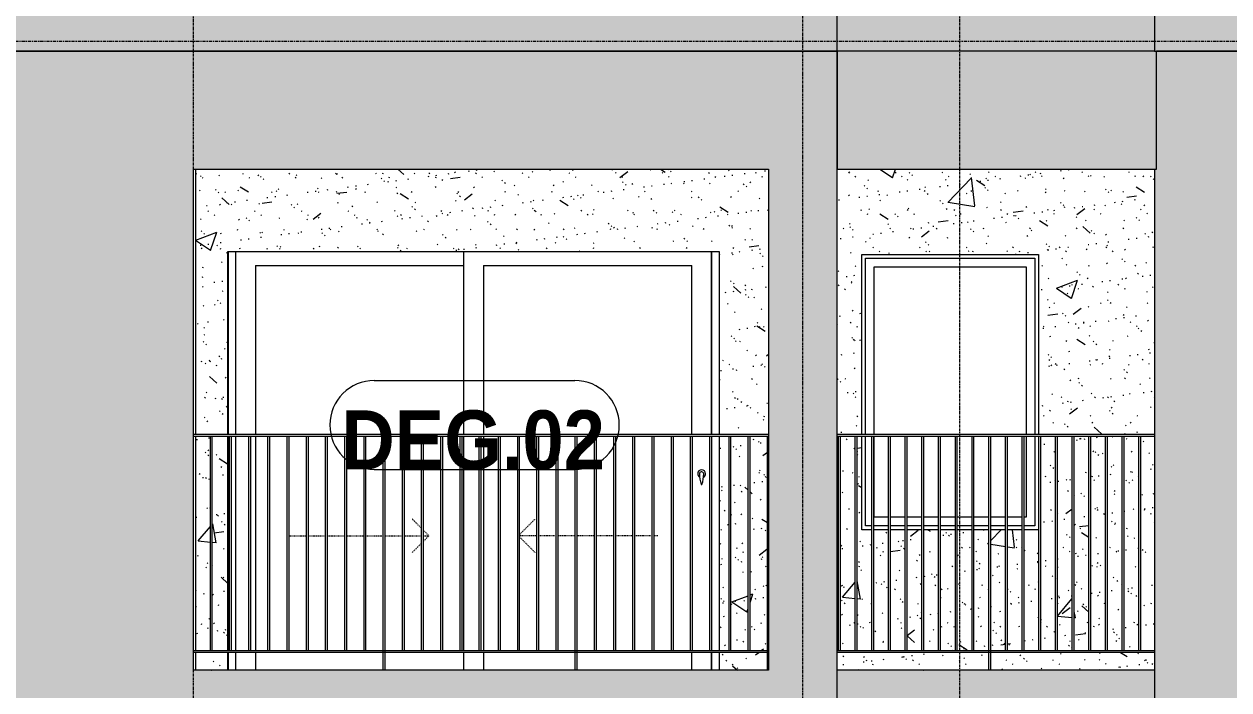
# Model space of a CAD drawing. Header units: millimetres. Extents: x 9199 to 175431, y -4466 to 35300.
# Drawn here: x 131839 to 137970, y 15900 to 19288 of the extents above; entities that cross this region are included whole.
import ezdxf

# ---------------------------------------------------------------- set-up
doc = ezdxf.new("R2010")
doc.units = ezdxf.units.MM
for name, pattern in [('Centre', [31.75, 6.35, -4.7625, 15.875, -4.7625]), ('Dash', [6, 3, -3]), ('Grid Line', [22.225, 12.7, -3.175, 3.175, -3.175])]:
    doc.linetypes.add(name, pattern=pattern)
for name, color, linetype, lineweight in [('0-2', 250, 'Continuous', 5), ('A-DOOR', 31, 'Continuous', 9), ('A-DOOR-FRAM', 31, 'Continuous', 9), ('A-DOOR-HDLN', 31, 'Dash', 18), ('A-DOOR-IDEN', 31, 'Continuous', 9), ('A-FLOR-HRAL', 11, 'Continuous', 9), ('A-FLOR-HRAL-1', 253, 'Continuous', 9), ('A-FLOR-LEVL-2', 51, 'Centre', 9), ('A-GLAZ-1', 253, 'Continuous', 9), ('A-GLAZ-2', 7, 'Continuous', 9), ('A-WALL', 113, 'Continuous', 9), ('A-WALL-PATT-1', 9, 'Continuous', 9), ('A-WALL-PATT-2', 111, 'Continuous', 5), ('I-WALL', 2, 'Continuous', 9), ('I-WALL-1', 7, 'Continuous', 9), ('S-GRID-1', 1, 'Grid Line', 9)]:
    doc.layers.add(name, color=color, linetype=linetype, lineweight=lineweight)
doc.styles.add('Arial_B_2', font='arialbd.ttf', dxfattribs={"width": 0.9, "height": 300})
pattern_1 = [(50, (-51555.6, 1200), (1093.104, -95.634), [114.3, -1257.3]), (355, (-51555.6, 1200), (-211.46, 1146.34), [91.44, -1005.84]), (100.451, (-51464.5, 1192), (881.656, 1050.7), [97.14, -1068.54]), (46.184, (-51555.6, 1504.8), (1626.47, -252.26), [171.45, -1885.95]), (96.636, (-51420, 1483.8), (1424.42, 1484.57), [145.71, -1602.81]), (351.184, (-51555.6, 1504.8), (1424.43, 1484.55), [137.16, -1508.76]), (21, (-51403.2, 1428.6), (909.686, -613.59), [114.3, -1257.3]), (326, (-51403.2, 1428.6), (370.81, 1105.13), [91.44, -1005.84]), (71.451, (-51327.4, 1377.5), (1280.503, 491.53), [97.14, -1068.54]), (37.5, (-51555.58, 1200), (18.531, 507.33), [50.292, -943.356, 50.292, -970.788, -1009.65]), (37.5, (-51555.58, 1200), (18.531, 507.33), [-2014.728, 50.292, -959.358]), (7.5, (-51555.6, 1200), (400.918, 601.084), [50.292, -531.876, 50.292, -920.496, -384.81]), (7.5, (-51555.6, 1200), (400.918, 601.084), [-1552.956, 50.292, -334.518]), (327.5, (-51895.43, 1200), (813.545, -34.374), [50.292, -330.708, 50.292, -1138.428, -1577.34]), (327.5, (-51895.43, 1200), (813.545, -34.374), [-1569.72, 50.292, -1527.048]), (317.5, (-52047.8, 1200), (888.775, 152.56), [50.292, -445.008, 50.292, -739.14, -1120.14]), (317.5, (-52047.8, 1200), (888.775, 152.56), [-1284.73, 50.29, -1069.85])]
pattern_2 = [(37.5, (-51555.58, 1200), (-4.7995, 146.8239), [5.029, -110.795, 5.029, -124.511, -123.825]), (37.5, (-51555.58, 1200), (-4.7995, 146.8239), [-245.364, 5.029, -118.796]), (7.5, (-51555.58, 1200), (134.8574, 215.0472), [5.029, -57.455, 5.029, -99.365, -40.005]), (7.5, (-51555.58, 1200), (134.8574, 215.0472), [-166.878, 5.029, -34.976]), (327.5, (-51649.3, 1200), (237.2978, 0.4316), [5.029, -33.071, 5.029, -132.131, -179.07]), (327.5, (-51649.3, 1200), (237.2978, 0.4316), [-175.26, 5.029, -174.041]), (317.5, (-51649.3, 1200), (229.067, 66.8792), [5.029, -14.021, 5.029, -84.887, -102.87]), (317.5, (-51649.3, 1200), (229.067, 66.8792), [-108.966, 5.029, -97.841])]

# ---------------------------------------------------------------- blocks, each defined once
blk = doc.blocks.new('M_Fixed - 900 x 1400-901190-TKCS_MẶT ĐỨNG HƯỚNG TÂY')
at = {"layer": 'A-GLAZ-2'}
for p, q in [((-69617.9, 7000), (-69617.9, 7896)), ((-69617.9, 7896), (-68755.9, 7896)), ((-69573.9, 7000), (-69573.9, 7852)), ((-69573.9, 7852), (-68799.9, 7852)), ((-68799.9, 7852), (-68799.9, 7000)), ((-68755.9, 7896), (-68755.9, 7000)), ((-69617.9, 6534), (-69617.9, 6990)), ((-69573.9, 6578), (-69573.9, 6990)), ((-68799.9, 6990), (-68799.9, 6578)), ((-68755.9, 6990), (-68755.9, 6534)), ((-69500.5, 6578), (-69573.9, 6578)), ((-69415.6, 6578), (-69490.5, 6578)), ((-69330.7, 6578), (-69405.6, 6578)), ((-69245.7, 6578), (-69320.7, 6578)), ((-69160.8, 6578), (-69235.7, 6578)), ((-69075.8, 6578), (-69150.8, 6578)), ((-68990.9, 6578), (-69065.8, 6578)), ((-68906, 6578), (-68980.9, 6578)), ((-68821, 6578), (-68896, 6578)), ((-68799.9, 6578), (-68811, 6578)), ((-69585.5, 6534), (-69617.9, 6534)), ((-69500.5, 6534), (-69575.5, 6534)), ((-69415.6, 6534), (-69490.5, 6534)), ((-69330.7, 6534), (-69405.6, 6534)), ((-69245.7, 6534), (-69320.7, 6534)), ((-69160.8, 6534), (-69235.7, 6534)), ((-69075.8, 6534), (-69150.8, 6534)), ((-68990.9, 6534), (-69065.8, 6534)), ((-68906, 6534), (-68980.9, 6534)), ((-68821, 6534), (-68896, 6534)), ((-68755.9, 6534), (-68811, 6534))]:
    blk.add_line(p, q, dxfattribs=at)
blk = doc.blocks.new('Railing - 10mm-901206-TKCS_MẶT ĐỨNG HƯỚNG TÂY')
at = {"layer": 'A-FLOR-HRAL-1'}
for p, q in [((-68226.4, 5900), (-68226.4, 6990)), ((-68216.4, 5900), (-68216.4, 6990))]:
    blk.add_line(p, q, dxfattribs=at)
blk = doc.blocks.new('Railing - 50 x 10mm-901224-TKCS_MẶT ĐỨNG HƯỚNG TÂY')
at = {"layer": 'A-FLOR-HRAL-1'}
for p, q in [((-68990.9, 5800), (-68990.9, 6990)), ((-68980.9, 6990), (-68990.9, 6990)), ((-68980.9, 5800), (-68980.9, 6990))]:
    blk.add_line(p, q, dxfattribs=at)
blk = doc.blocks.new('Railing - Railing-V192-TKCS_MẶT ĐỨNG HƯỚNG TÂY')
at = {"layer": 'A-FLOR-HRAL-1'}
for p, q in [((-45161.9, 22900), (-43546.9, 22900)), ((-43546.9, 22890), (-45161.9, 22890))]:
    blk.add_line(p, q, dxfattribs=at)
for name, p in [('Railing - 10mm-901206-TKCS_MẶT ĐỨNG HƯỚNG TÂY', (23071.1, 17000)), ('Railing - 10mm-901206-TKCS_MẶT ĐỨNG HƯỚNG TÂY', (23156, 17000)), ('Railing - 10mm-901206-TKCS_MẶT ĐỨNG HƯỚNG TÂY', (23241, 17000)), ('Railing - 10mm-901206-TKCS_MẶT ĐỨNG HƯỚNG TÂY', (23325.9, 17000)), ('Railing - 10mm-901206-TKCS_MẶT ĐỨNG HƯỚNG TÂY', (23410.8, 17000)), ('Railing - 10mm-901206-TKCS_MẶT ĐỨNG HƯỚNG TÂY', (23495.8, 17000)), ('Railing - 10mm-901206-TKCS_MẶT ĐỨNG HƯỚNG TÂY', (23580.7, 17000)), ('Railing - 10mm-901206-TKCS_MẶT ĐỨNG HƯỚNG TÂY', (23665.7, 17000)), ('Railing - 10mm-901206-TKCS_MẶT ĐỨNG HƯỚNG TÂY', (23750.6, 17000)), ('Railing - 50 x 10mm-901224-TKCS_MẶT ĐỨNG HƯỚNG TÂY', (24600, 17000)), ('Railing - 10mm-901206-TKCS_MẶT ĐỨNG HƯỚNG TÂY', (23920.5, 17000)), ('Railing - 10mm-901206-TKCS_MẶT ĐỨNG HƯỚNG TÂY', (24005.4, 17000)), ('Railing - 10mm-901206-TKCS_MẶT ĐỨNG HƯỚNG TÂY', (24090.4, 17000)), ('Railing - 10mm-901206-TKCS_MẶT ĐỨNG HƯỚNG TÂY', (24175.3, 17000)), ('Railing - 10mm-901206-TKCS_MẶT ĐỨNG HƯỚNG TÂY', (24260.2, 17000)), ('Railing - 10mm-901206-TKCS_MẶT ĐỨNG HƯỚNG TÂY', (24345.2, 17000)), ('Railing - 10mm-901206-TKCS_MẶT ĐỨNG HƯỚNG TÂY', (24430.1, 17000)), ('Railing - 10mm-901206-TKCS_MẶT ĐỨNG HƯỚNG TÂY', (24515.1, 17000)), ('Railing - 10mm-901206-TKCS_MẶT ĐỨNG HƯỚNG TÂY', (24600, 17000))]:
    blk.add_blockref(name, p)
blk = doc.blocks.new('Top Rail Type - Top Rail_Internal_-V193-TKCS_MẶT ĐỨNG HƯỚNG TÂY')
at = {"layer": 'A-FLOR-HRAL-1'}
for p, q in [((-43546.9, 24000), (-45161.9, 24000)), ((-43546.9, 23990), (-45161.9, 23990))]:
    blk.add_line(p, q, dxfattribs=at)
blk = doc.blocks.new('NCV_TKTC_TANG 5_rvt-2-TKCS_MẶT ĐỨNG HƯỚNG TÂY')
at = {"layer": 'A-WALL-PATT-1'}
h = blk.add_hatch(dxfattribs=at)
h.set_pattern_fill('FP_19', color=256, style=0, pattern_type=2)
h.set_pattern_definition(pattern_1)
h.paths.add_polyline_path([(-48416.1, 16000), (-48262.4, 16000), (-48262.4, 16090), (-48426.9, 16090), (-48426.9, 16000)])
h.paths.add_polyline_path([(-45762.4, 16000), (-45516.9, 16000), (-45516.9, 16090), (-45762.4, 16090)])
h.paths.add_polyline_path([(-48262.4, 16100), (-48262.4, 17190), (-48341.8, 17190), (-48341.8, 16100)])
h.paths.add_polyline_path([(-48408.9, 16100), (-48351.8, 16100), (-48351.8, 17190), (-48426.9, 17190), (-48426.9, 16100)])
h.paths.add_polyline_path([(-45762.4, 16100), (-45712.4, 16100), (-45712.4, 17190), (-45762.4, 17190), (-45762.4, 16179.4)])
h.paths.add_polyline_path([(-45702.4, 16100), (-45614.7, 16100), (-45614.7, 17190), (-45702.4, 17190), (-45702.4, 16136.5)])
h.paths.add_polyline_path([(-45604.7, 16100), (-45516.9, 16100), (-45516.9, 17190), (-45604.7, 17190), (-45604.7, 16580.3)])
h.paths.add_polyline_path([(-45511.9, 17190), (-45511.5, 17190), (-45511.5, 18550), (-48426.9, 18550), (-48426.9, 17200), (-48262.4, 17200), (-48262.4, 18130), (-45762.4, 18130), (-45762.4, 17200), (-45511.9, 17200)])
h = blk.add_hatch(dxfattribs=at)
h.set_pattern_fill('FP_20', color=256, style=0, pattern_type=2)
h.set_pattern_definition(pattern_2)
h.paths.add_polyline_path([(-48416.1, 16000), (-48262.4, 16000), (-48262.4, 16090), (-48426.9, 16090), (-48426.9, 16000)])
h.paths.add_polyline_path([(-45762.4, 16000), (-45516.9, 16000), (-45516.9, 16090), (-45762.4, 16090)])
h.paths.add_polyline_path([(-48262.4, 16100), (-48262.4, 17190), (-48341.8, 17190), (-48341.8, 16100)])
h.paths.add_polyline_path([(-48408.9, 16100), (-48351.8, 16100), (-48351.8, 17190), (-48426.9, 17190), (-48426.9, 16100)])
h.paths.add_polyline_path([(-45762.4, 16100), (-45712.4, 16100), (-45712.4, 17190), (-45762.4, 17190), (-45762.4, 16179.4)])
h.paths.add_polyline_path([(-45702.4, 16100), (-45614.7, 16100), (-45614.7, 17190), (-45702.4, 17190), (-45702.4, 16136.5)])
h.paths.add_polyline_path([(-45604.7, 16100), (-45516.9, 16100), (-45516.9, 17190), (-45604.7, 17190), (-45604.7, 16580.3)])
h.paths.add_polyline_path([(-45511.9, 17190), (-45511.5, 17190), (-45511.5, 18550), (-48426.9, 18550), (-48426.9, 17200), (-48262.4, 17200), (-48262.4, 18130), (-45762.4, 18130), (-45762.4, 17200), (-45511.9, 17200)])
h = blk.add_hatch(dxfattribs=at)
h.set_pattern_fill('FP_19', color=256, style=0, pattern_type=2)
h.set_pattern_definition(pattern_1)
h.paths.add_polyline_path([(-43649.2, 16000), (-43546.9, 16000), (-43546.9, 16090), (-44380.9, 16090), (-44380.9, 16000)])
h.paths.add_polyline_path([(-44975.9, 16000), (-44390.9, 16000), (-44390.9, 16090), (-45161.9, 16090), (-45161.9, 16000), (-45132, 16000)])
h.paths.add_polyline_path([(-45155.4, 16100), (-45155.4, 17190), (-45161.9, 17190), (-45161.9, 16100)])
h.paths.add_polyline_path([(-43717.5, 16100), (-43711.4, 16100), (-43711.4, 17190), (-43786.3, 17190), (-43786.3, 16100)])
h.paths.add_polyline_path([(-45145.4, 16100), (-45070.4, 16100), (-45070.4, 17190), (-45145.4, 17190), (-45145.4, 16150.5)])
h.paths.add_polyline_path([(-43701.4, 16100), (-43626.4, 16100), (-43626.4, 17190), (-43701.4, 17190), (-43701.4, 16442.9)])
h.paths.add_polyline_path([(-43616.4, 16100), (-43546.9, 16100), (-43546.9, 17190), (-43616.4, 17190), (-43616.4, 16116.8)])
h.paths.add_polyline_path([(-44858.6, 16100), (-44815.6, 16100), (-44815.6, 16715), (-44890.5, 16715), (-44890.5, 16100)])
h.paths.add_polyline_path([(-43796.3, 16100), (-43796.3, 17190), (-43871.3, 17190), (-43871.3, 16100)])
h.paths.add_polyline_path([(-43881.3, 16100), (-43881.3, 17190), (-43956.2, 17190), (-43956.2, 16100)])
h.paths.add_polyline_path([(-44041.1, 16100), (-43966.2, 16100), (-43966.2, 17190), (-44041.1, 17190), (-44041.1, 16574.5)])
h.paths.add_polyline_path([(-44051.1, 16100), (-44051.1, 17190), (-44126.1, 17190), (-44126.1, 16100)])
h.paths.add_polyline_path([(-44975.5, 16100), (-44900.5, 16100), (-44900.5, 16715), (-44975.5, 16715), (-44975.5, 16580.3)])
h.paths.add_polyline_path([(-44985.5, 16100), (-44985.5, 16715), (-45036.9, 16715), (-45036.9, 17190), (-45060.4, 17190), (-45060.4, 16100)])
h.paths.add_polyline_path([(-44136.1, 16100), (-44136.9, 16715), (-44211, 16715), (-44211, 16100)])
h.paths.add_polyline_path([(-44221, 16100), (-44221, 16715), (-44296, 16715), (-44296, 16100)])
h.paths.add_polyline_path([(-44306, 16100), (-44306, 16715), (-44380.9, 16715), (-44380.9, 16100)])
h.paths.add_polyline_path([(-44805.6, 16100), (-44730.7, 16100), (-44730.7, 16715), (-44805.6, 16715), (-44805.6, 16145.2)])
h.paths.add_polyline_path([(-44720.7, 16100), (-44645.7, 16100), (-44645.7, 16715), (-44720.7, 16715), (-44720.7, 16217.5)])
h.paths.add_polyline_path([(-44635.7, 16100), (-44560.8, 16100), (-44560.8, 16715), (-44635.7, 16715), (-44635.7, 16289.9)])
h.paths.add_polyline_path([(-44390.9, 16100), (-44390.9, 16715), (-44465.8, 16715), (-44465.8, 16100)])
h.paths.add_polyline_path([(-44550.8, 16100), (-44475.8, 16100), (-44475.8, 16715), (-44550.8, 16715), (-44550.8, 16362.3)])
h.paths.add_polyline_path([(-45161.9, 17200), (-45036.9, 17200), (-45036.9, 18115), (-44136.9, 18115), (-44136.9, 17200), (-43546.9, 17200), (-43546.9, 18550), (-45161.9, 18550), (-45161.9, 17676.3)])
h = blk.add_hatch(dxfattribs=at)
h.set_pattern_fill('FP_20', color=256, style=0, pattern_type=2)
h.set_pattern_definition(pattern_2)
h.paths.add_polyline_path([(-43649.2, 16000), (-43546.9, 16000), (-43546.9, 16090), (-44380.9, 16090), (-44380.9, 16000)])
h.paths.add_polyline_path([(-44975.9, 16000), (-44390.9, 16000), (-44390.9, 16090), (-45161.9, 16090), (-45161.9, 16000), (-45132, 16000)])
h.paths.add_polyline_path([(-45155.4, 16100), (-45155.4, 17190), (-45161.9, 17190), (-45161.9, 16100)])
h.paths.add_polyline_path([(-43717.5, 16100), (-43711.4, 16100), (-43711.4, 17190), (-43786.3, 17190), (-43786.3, 16100)])
h.paths.add_polyline_path([(-45145.4, 16100), (-45070.4, 16100), (-45070.4, 17190), (-45145.4, 17190), (-45145.4, 16150.5)])
h.paths.add_polyline_path([(-43701.4, 16100), (-43626.4, 16100), (-43626.4, 17190), (-43701.4, 17190), (-43701.4, 16442.9)])
h.paths.add_polyline_path([(-43616.4, 16100), (-43546.9, 16100), (-43546.9, 17190), (-43616.4, 17190), (-43616.4, 16116.8)])
h.paths.add_polyline_path([(-44858.6, 16100), (-44815.6, 16100), (-44815.6, 16715), (-44890.5, 16715), (-44890.5, 16100)])
h.paths.add_polyline_path([(-43796.3, 16100), (-43796.3, 17190), (-43871.3, 17190), (-43871.3, 16100)])
h.paths.add_polyline_path([(-43881.3, 16100), (-43881.3, 17190), (-43956.2, 17190), (-43956.2, 16100)])
h.paths.add_polyline_path([(-44041.1, 16100), (-43966.2, 16100), (-43966.2, 17190), (-44041.1, 17190), (-44041.1, 16574.5)])
h.paths.add_polyline_path([(-44051.1, 16100), (-44051.1, 17190), (-44126.1, 17190), (-44126.1, 16100)])
h.paths.add_polyline_path([(-44975.5, 16100), (-44900.5, 16100), (-44900.5, 16715), (-44975.5, 16715), (-44975.5, 16580.3)])
h.paths.add_polyline_path([(-44985.5, 16100), (-44985.5, 16715), (-45036.9, 16715), (-45036.9, 17190), (-45060.4, 17190), (-45060.4, 16100)])
h.paths.add_polyline_path([(-44136.1, 16100), (-44136.9, 16715), (-44211, 16715), (-44211, 16100)])
h.paths.add_polyline_path([(-44221, 16100), (-44221, 16715), (-44296, 16715), (-44296, 16100)])
h.paths.add_polyline_path([(-44306, 16100), (-44306, 16715), (-44380.9, 16715), (-44380.9, 16100)])
h.paths.add_polyline_path([(-44805.6, 16100), (-44730.7, 16100), (-44730.7, 16715), (-44805.6, 16715), (-44805.6, 16145.2)])
h.paths.add_polyline_path([(-44720.7, 16100), (-44645.7, 16100), (-44645.7, 16715), (-44720.7, 16715), (-44720.7, 16217.5)])
h.paths.add_polyline_path([(-44635.7, 16100), (-44560.8, 16100), (-44560.8, 16715), (-44635.7, 16715), (-44635.7, 16289.9)])
h.paths.add_polyline_path([(-44390.9, 16100), (-44390.9, 16715), (-44465.8, 16715), (-44465.8, 16100)])
h.paths.add_polyline_path([(-44550.8, 16100), (-44475.8, 16100), (-44475.8, 16715), (-44550.8, 16715), (-44550.8, 16362.3)])
h.paths.add_polyline_path([(-45161.9, 17200), (-45036.9, 17200), (-45036.9, 18115), (-44136.9, 18115), (-44136.9, 17200), (-43546.9, 17200), (-43546.9, 18550), (-45161.9, 18550), (-45161.9, 17676.3)])
at = {"layer": 'I-WALL-1'}
for p, q in [((-48426.9, 18550), (-48426.9, 17200)), ((-48262.4, 17200), (-48262.4, 18130)), ((-48262.4, 18130), (-45762.4, 18130)), ((-45762.4, 18130), (-45762.4, 17200)), ((-45036.9, 17200), (-45036.9, 18115)), ((-45036.9, 18115), (-44136.9, 18115)), ((-44136.9, 18115), (-44136.9, 17200)), ((-48426.9, 17190), (-48426.9, 16100)), ((-48262.4, 16100), (-48262.4, 17190)), ((-45762.4, 17190), (-45762.4, 16100)), ((-45036.9, 16715), (-45036.9, 17190)), ((-44136.9, 17190), (-44136.9, 16715)), ((-44985.5, 16715), (-45036.9, 16715)), ((-44900.5, 16715), (-44975.5, 16715)), ((-44815.6, 16715), (-44890.5, 16715)), ((-44730.7, 16715), (-44805.6, 16715)), ((-44645.7, 16715), (-44720.7, 16715)), ((-44560.8, 16715), (-44635.7, 16715)), ((-44475.8, 16715), (-44550.8, 16715)), ((-44390.9, 16715), (-44465.8, 16715)), ((-44306, 16715), (-44380.9, 16715)), ((-44221, 16715), (-44296, 16715)), ((-44136.9, 16715), (-44211, 16715)), ((-48426.9, 16090), (-48426.9, 16000)), ((-48262.4, 16000), (-48262.4, 16090)), ((-45762.4, 16090), (-45762.4, 16000))]:
    blk.add_line(p, q, dxfattribs=at)
at = {"layer": 'A-FLOR-HRAL-1'}
for name in ['Top Rail Type - Top Rail_Internal_-V193-TKCS_MẶT ĐỨNG HƯỚNG TÂY', 'Railing - Railing-V192-TKCS_MẶT ĐỨNG HƯỚNG TÂY']:
    blk.add_blockref(name, (0, -6800), dxfattribs=at)
at = {"layer": 'A-GLAZ-1'}
blk.add_blockref('M_Fixed - 900 x 1400-901190-TKCS_MẶT ĐỨNG HƯỚNG TÂY', (24600, 10200), dxfattribs=at)
blk = doc.blocks.new('Railing - 10mm-1251313-TKCS_MẶT ĐỨNG HƯỚNG TÂY')
at = {"layer": 'A-FLOR-HRAL'}
for p, q in [((-70214.4, 2500), (-70214.4, 3590)), ((-70204.4, 2500), (-70204.4, 3590))]:
    blk.add_line(p, q, dxfattribs=at)
blk = doc.blocks.new('Railing - 50 x 10mm-V205-TKCS_MẶT ĐỨNG HƯỚNG TÂY')
at = {"layer": 'A-FLOR-HRAL'}
for p, q in [((-71091.4, 5800), (-71091.4, 6990)), ((-71081.4, 6990), (-71091.4, 6990)), ((-71081.4, 5800), (-71081.4, 6990))]:
    blk.add_line(p, q, dxfattribs=at)
blk = doc.blocks.new('Railing - 50 x 10mm-V231-TKCS_MẶT ĐỨNG HƯỚNG TÂY')
at = {"layer": 'A-FLOR-HRAL'}
for p in [(-61916.9, 16000), (-61911.5, 17190)]:
    blk.add_line(p, (-61916.9, 17190), dxfattribs=at)
blk = doc.blocks.new('Railing - Railing-3262629-TKCS_MẶT ĐỨNG HƯỚNG TÂY')
at = {"layer": 'A-FLOR-HRAL'}
for p, q in [((-48436.9, 16100), (-45511.9, 16100)), ((-45511.9, 16090), (-48436.9, 16090)), ((-45511.9, 16100), (-45511.9, 16090))]:
    blk.add_line(p, q, dxfattribs=at)
for name, p in [('Railing - 10mm-1251313-TKCS_MẶT ĐỨNG HƯỚNG TÂY', (21862.6, 13600)), ('Railing - 10mm-1251313-TKCS_MẶT ĐỨNG HƯỚNG TÂY', (21960.3, 13600)), ('Railing - 10mm-1251313-TKCS_MẶT ĐỨNG HƯỚNG TÂY', (22058.1, 13600)), ('Railing - 10mm-1251313-TKCS_MẶT ĐỨNG HƯỚNG TÂY', (22155.9, 13600)), ('Railing - 10mm-1251313-TKCS_MẶT ĐỨNG HƯỚNG TÂY', (22253.6, 13600)), ('Railing - 10mm-1251313-TKCS_MẶT ĐỨNG HƯỚNG TÂY', (22351.4, 13600)), ('Railing - 10mm-1251313-TKCS_MẶT ĐỨNG HƯỚNG TÂY', (22449.1, 13600)), ('Railing - 10mm-1251313-TKCS_MẶT ĐỨNG HƯỚNG TÂY', (22546.9, 13600)), ('Railing - 10mm-1251313-TKCS_MẶT ĐỨNG HƯỚNG TÂY', (22644.6, 13600)), ('Railing - 50 x 10mm-V205-TKCS_MẶT ĐỨNG HƯỚNG TÂY', (23619.4, 10200)), ('Railing - 10mm-1251313-TKCS_MẶT ĐỨNG HƯỚNG TÂY', (22840.1, 13600)), ('Railing - 10mm-1251313-TKCS_MẶT ĐỨNG HƯỚNG TÂY', (22937.9, 13600)), ('Railing - 10mm-1251313-TKCS_MẶT ĐỨNG HƯỚNG TÂY', (23035.6, 13600)), ('Railing - 10mm-1251313-TKCS_MẶT ĐỨNG HƯỚNG TÂY', (23133.4, 13600)), ('Railing - 10mm-1251313-TKCS_MẶT ĐỨNG HƯỚNG TÂY', (23231.1, 13600)), ('Railing - 10mm-1251313-TKCS_MẶT ĐỨNG HƯỚNG TÂY', (23328.9, 13600)), ('Railing - 10mm-1251313-TKCS_MẶT ĐỨNG HƯỚNG TÂY', (23426.6, 13600)), ('Railing - 10mm-1251313-TKCS_MẶT ĐỨNG HƯỚNG TÂY', (23524.4, 13600)), ('Railing - 10mm-1251313-TKCS_MẶT ĐỨNG HƯỚNG TÂY', (23622.2, 13600)), ('Railing - 50 x 10mm-V205-TKCS_MẶT ĐỨNG HƯỚNG TÂY', (24596.9, 10200)), ('Railing - 10mm-1251313-TKCS_MẶT ĐỨNG HƯỚNG TÂY', (23817.7, 13600)), ('Railing - 10mm-1251313-TKCS_MẶT ĐỨNG HƯỚNG TÂY', (23915.4, 13600)), ('Railing - 10mm-1251313-TKCS_MẶT ĐỨNG HƯỚNG TÂY', (24013.2, 13600)), ('Railing - 10mm-1251313-TKCS_MẶT ĐỨNG HƯỚNG TÂY', (24110.9, 13600)), ('Railing - 10mm-1251313-TKCS_MẶT ĐỨNG HƯỚNG TÂY', (24208.7, 13600)), ('Railing - 10mm-1251313-TKCS_MẶT ĐỨNG HƯỚNG TÂY', (24306.4, 13600)), ('Railing - 10mm-1251313-TKCS_MẶT ĐỨNG HƯỚNG TÂY', (24404.2, 13600)), ('Railing - 10mm-1251313-TKCS_MẶT ĐỨNG HƯỚNG TÂY', (24501.9, 13600)), ('Railing - 10mm-1251313-TKCS_MẶT ĐỨNG HƯỚNG TÂY', (24599.7, 13600)), ('Railing - 50 x 10mm-V231-TKCS_MẶT ĐỨNG HƯỚNG TÂY', (16400, 0))]:
    blk.add_blockref(name, p)
blk = doc.blocks.new('Top Rail Type - Top Rail_Internal_-3262632-TKCS_MẶT ĐỨNG HƯỚNG TÂY')
at = {"layer": 'A-FLOR-HRAL'}
for p, q in [((-45511.9, 17200), (-48436.9, 17200)), ((-45511.9, 17190), (-48436.9, 17190)), ((-45511.9, 17200), (-45511.9, 17190))]:
    blk.add_line(p, q, dxfattribs=at)
blk = doc.blocks.new('DEG_02-DEG_03 - DEG_02-2500x2400mm-CỬA ĐI 02 CÁNH TRƯỢT-V212-TKCS_MẶT ĐỨNG HƯỚNG TÂY')
at = {"layer": 'A-DOOR'}
for p, q in [((-47061.9, 7000), (-47061.9, 7930)), ((-45801.9, 7930), (-45801.9, 7000)), ((-48121.9, 7860), (-48121.9, 7000)), ((-48121.9, 7860), (-47061.9, 7860)), ((-46961.9, 7860), (-46961.9, 7000)), ((-46961.9, 7860), (-45901.9, 7860)), ((-45901.9, 7000), (-45901.9, 7860)), ((-48121.9, 6990), (-48121.9, 5900)), ((-47061.9, 5900), (-47061.9, 6990)), ((-46961.9, 6990), (-46961.9, 5900)), ((-48121.9, 5890), (-48121.9, 5800)), ((-47061.9, 5800), (-47061.9, 5890)), ((-46961.9, 5890), (-46961.9, 5800)), ((-45901.9, 5800), (-45901.9, 5890)), ((-45801.9, 5890), (-45801.9, 5800))]:
    blk.add_line(p, q, dxfattribs=at)
at = {"layer": 'A-DOOR', "flags": 128}
blk.add_lwpolyline([(-45850.4, 6808.7), (-45850.4, 6808.7), (-45850.4, 6808.7), (-45850.5, 6808.7), (-45850.5, 6808.7), (-45850.5, 6808.7), (-45850.5, 6808.7), (-45850.5, 6808.7), (-45850.5, 6808.7), (-45850.6, 6808.7), (-45850.6, 6808.7), (-45850.6, 6808.7), (-45850.6, 6808.7), (-45850.7, 6808.7), (-45850.7, 6808.7), (-45850.7, 6808.7), (-45850.8, 6808.7), (-45850.8, 6808.7), (-45850.8, 6808.7), (-45850.9, 6808.7), (-45850.9, 6808.7), (-45851, 6808.7), (-45851, 6808.7), (-45851.1, 6808.7), (-45851.1, 6808.7), (-45851.2, 6808.7), (-45851.2, 6808.7), (-45851.3, 6808.7), (-45851.3, 6808.7), (-45851.4, 6808.7), (-45851.4, 6808.7), (-45851.5, 6808.7), (-45851.6, 6808.7), (-45851.6, 6808.7), (-45851.7, 6808.7), (-45851.7, 6808.7), (-45851.8, 6808.7), (-45851.9, 6808.7), (-45851.9, 6808.7), (-45852, 6808.7), (-45852, 6808.7), (-45852.1, 6808.7), (-45852.2, 6808.7), (-45852.2, 6808.7), (-45852.3, 6808.7), (-45852.3, 6808.7), (-45852.4, 6808.7), (-45852.4, 6808.7), (-45852.5, 6808.7), (-45852.6, 6808.7), (-45852.6, 6808.7), (-45852.7, 6808.7), (-45852.7, 6808.7), (-45852.8, 6808.7), (-45852.8, 6808.7), (-45852.9, 6808.7), (-45852.9, 6808.7), (-45853, 6808.7), (-45853, 6808.7), (-45853, 6808.7), (-45853.1, 6808.7), (-45853.1, 6808.7), (-45853.2, 6808.7), (-45853.2, 6808.7), (-45853.2, 6808.7), (-45853.3, 6808.7), (-45853.3, 6808.7), (-45853.3, 6808.7), (-45853.3, 6808.7), (-45853.3, 6808.7), (-45853.4, 6808.7), (-45853.4, 6808.7), (-45853.4, 6808.7), (-45853.4, 6808.7), (-45853.4, 6808.7), (-45853.4, 6808.7), (-45853.4, 6808.7)], dxfattribs=at)
at = {"layer": 'A-DOOR'}
for centre, radius, start, end in [((-45851.9, 6800), 20, 0, 180), ((-45853.4, 6799.2), 9.45, 90, 180), ((-45850.4, 6799.2), 9.45, 0, 90), ((-45851.9, 6800), 20, 180, 240), ((-45698.1, 6799.2), 164.8, 180, 199.13397), ((-45851.6, 6746), 2.34, 199.13397, 261.03098), ((-45852.3, 6746), 2.34, 278.96902, 340.86603), ((-46005.7, 6799.2), 164.8, 340.86603, 0), ((-45851.9, 6800), 20, 300, 0)]:
    blk.add_arc(centre, radius, start, end, dxfattribs=at)
at = {"layer": 'A-DOOR-FRAM'}
for p, q in [((-48261.9, 7930), (-48261.9, 7000)), ((-48221.9, 7000), (-48221.9, 7930)), ((-45801.9, 7000), (-45801.9, 7930)), ((-48261.9, 6990), (-48261.9, 5900)), ((-48221.9, 5900), (-48221.9, 6990)), ((-48261.9, 5890), (-48261.9, 5800)), ((-48221.9, 5800), (-48221.9, 5890)), ((-45801.9, 5800), (-45801.9, 5890))]:
    blk.add_line(p, q, dxfattribs=at)
at = {"layer": 'A-DOOR-HDLN'}
for p, q in [((-47276.5, 6521.5), (-47324, 6569.1)), ((-46777.7, 6491.2), (-46699.8, 6569.1)), ((-47239.2, 6484.2), (-47266.5, 6511.5)), ((-47949.2, 6484.2), (-47863, 6484.2)), ((-47853, 6484.2), (-47765.3, 6484.2)), ((-47755.3, 6484.2), (-47667.5, 6484.2)), ((-47657.5, 6484.2), (-47569.8, 6484.2)), ((-47559.8, 6484.2), (-47472, 6484.2)), ((-47462, 6484.2), (-47374.3, 6484.2)), ((-47364.3, 6484.2), (-47276.5, 6484.2)), ((-47276.5, 6446.9), (-47324, 6399.4)), ((-47239.2, 6484.2), (-47266.5, 6456.9)), ((-47266.5, 6484.2), (-47239.2, 6484.2)), ((-46690, 6484.2), (-46777.7, 6484.2)), ((-46777.7, 6477.3), (-46699.8, 6399.4)), ((-46592.2, 6484.2), (-46680, 6484.2)), ((-46494.5, 6484.2), (-46582.2, 6484.2)), ((-46396.7, 6484.2), (-46484.5, 6484.2)), ((-46299, 6484.2), (-46386.7, 6484.2)), ((-46201.2, 6484.2), (-46289, 6484.2)), ((-46103.5, 6484.2), (-46191.2, 6484.2)), ((-46074.7, 6484.2), (-46093.5, 6484.2))]:
    blk.add_line(p, q, dxfattribs=at)
blk = doc.blocks.new('STN_Door Tag - STN_Door Tag-1788670-TKCS_MẶT ĐỨNG HƯỚNG TÂY')
at = {"layer": 'A-DOOR-IDEN'}
for p, q in [((-35037.4, 2034.3), (-34017.3, 2034.3)), ((-35037.4, 1581.5), (-34017.3, 1581.5))]:
    blk.add_line(p, q, dxfattribs=at)
for centre, start, end in [((-35037.4, 1807.9), 90, 270), ((-34017.3, 1807.9), 270, 90)]:
    blk.add_arc(centre, 226.4, start, end, dxfattribs=at)

msp = doc.modelspace()

# ---------------------------------------------------------------- hatches: boundary and pattern name
at = {"layer": 'A-WALL-PATT-2'}
h = msp.add_hatch(color=256, dxfattribs=at)
h.paths.add_polyline_path([(129391.2, 19150), (132496.2, 19150), (132496.2, 22550), (129401.2, 22550), (129401.2, 21950), (129391.2, 21950), (129391.2, 19868.3)])
h.paths.add_polyline_path([(130102.9, 20200), (130102.9, 21600), (131502.9, 21600), (131502.9, 20200), (130143.8, 20200)])
h = msp.add_hatch(color=256, dxfattribs=at)
h.paths.add_polyline_path([(135976.2, 19150), (135976.2, 22550), (132496.2, 22550), (132496.2, 19150), (135298.1, 19150)])
h.paths.add_polyline_path([(132701.2, 19400), (132701.2, 21950), (135626.7, 21950), (135626.7, 19400), (133181.7, 19400)])
h = msp.add_hatch(color=256, dxfattribs=at)
h.paths.add_polyline_path([(137591.2, 19150), (140695.8, 19150), (140695.8, 22550), (137601.2, 22550), (137601.2, 21950), (137591.2, 21950), (137591.2, 19868.3)])
h.paths.add_polyline_path([(139659.9, 20200), (138300.8, 20200), (138300.8, 21600), (139700.8, 21600), (139700.8, 20200)])
for points in [[(136356.3, 19150), (137591.2, 19150), (137591.2, 19400), (135976.2, 19400), (135976.2, 19150)], [(137601.2, 18550), (137601.2, 19150), (135976.2, 19150), (135976.2, 18550), (136356.3, 18550)], [(136356.3, 15750), (137591.2, 15750), (137591.2, 16000), (135976.2, 16000), (135976.2, 15750), (135986.2, 15750)]]:
    msp.add_hatch(color=256, dxfattribs=at).paths.add_polyline_path(points)
h = msp.add_hatch(color=256, dxfattribs=at)
h.paths.add_polyline_path([(130007.2, 15750), (132496.2, 15750), (132496.2, 19150), (129401.2, 19150), (129401.2, 18550), (129391.2, 18550), (129391.2, 15750)])
h.paths.add_polyline_path([(131502.9, 16800), (130102.9, 16800), (130102.9, 18200), (131502.9, 18200), (131502.9, 16819.1)])
h = msp.add_hatch(color=256, dxfattribs=at)
h.paths.add_polyline_path([(135976.2, 15750), (135976.2, 19150), (132496.2, 19150), (132496.2, 15750), (135298.1, 15750)])
h.paths.add_polyline_path([(132701.2, 16000), (132701.2, 18550), (135626.7, 18550), (135626.7, 16000), (133181.7, 16000)])
h = msp.add_hatch(color=256, dxfattribs=at)
h.paths.add_polyline_path([(138472.6, 15750), (140695.8, 15750), (140695.8, 19150), (137601.2, 19150), (137601.2, 18550), (137591.2, 18550), (137591.2, 15750)])
h.paths.add_polyline_path([(138300.8, 16800), (138300.8, 18200), (139700.8, 18200), (139700.8, 16800), (138341.7, 16800)])

# ---------------------------------------------------------------- linework, layer by layer
at = {"layer": 'A-FLOR-LEVL-2'}
msp.add_line((96540.4, 19200), (171939.1, 19200), dxfattribs=at)
at = {"layer": 'A-WALL'}
for p, q in [((135976.2, 15750), (135976.2, 29350)), ((137591.2, 21950), (137591.2, 19150)), ((129391.2, 19150), (135976.2, 19150)), ((135976.2, 19150), (129401.2, 19150)), ((137591.2, 19150), (144100.8, 19150)), ((137601.2, 19150), (137601.2, 19150)), ((144100.8, 19150), (137601.2, 19150)), ((132701.2, 18550), (135626.7, 18550)), ((132701.2, 16000), (132701.2, 18550)), ((135626.7, 18550), (135626.7, 16000)), ((137591.2, 18550), (137591.2, 15750)), ((135626.7, 16000), (132701.2, 16000))]:
    msp.add_line(p, q, dxfattribs=at)
at = {"layer": 'I-WALL'}
for p, q in [((137591.2, 19150), (135976.2, 19150)), ((135976.2, 19150), (135976.2, 18550)), ((137601.2, 18550), (137601.2, 19150)), ((135976.2, 18550), (137601.2, 18550)), ((137591.2, 16000), (135976.2, 16000))]:
    msp.add_line(p, q, dxfattribs=at)
at = {"layer": 'S-GRID-1'}
for p, q in [((132701.2, 634.2), (132701.2, 30542.5)), ((135801.2, 2539.2), (135801.2, 30542.5)), ((136601.2, 634.2), (136601.2, 30542.5))]:
    msp.add_line(p, q, dxfattribs=at)

# ---------------------------------------------------------------- block references
at = {"layer": '0-2'}
msp.add_blockref('NCV_TKTC_TANG 5_rvt-2-TKCS_MẶT ĐỨNG HƯỚNG TÂY', (181138.2, 0), dxfattribs=at)
at = {"layer": 'A-DOOR'}
msp.add_blockref('DEG_02-DEG_03 - DEG_02-2500x2400mm-CỬA ĐI 02 CÁNH TRƯỢT-V212-TKCS_MẶT ĐỨNG HƯỚNG TÂY', (181138.2, 10200), dxfattribs=at)
at = {"layer": 'A-DOOR-IDEN'}
msp.add_blockref('STN_Door Tag - STN_Door Tag-1788670-TKCS_MẶT ĐỨNG HƯỚNG TÂY', (168658.2, 15439.9), dxfattribs=at)
at = {"layer": 'A-FLOR-HRAL'}
for name in ['Top Rail Type - Top Rail_Internal_-3262632-TKCS_MẶT ĐỨNG HƯỚNG TÂY', 'Railing - Railing-3262629-TKCS_MẶT ĐỨNG HƯỚNG TÂY']:
    msp.add_blockref(name, (181138.2, 0), dxfattribs=at)

# ---------------------------------------------------------------- texts
at = {"layer": 'A-DOOR-IDEN', "insert": (134123.2, 17170), "char_height": 300, "width": 1375.65, "attachment_point": 5, "line_spacing_factor": 0.936439, "style": 'Arial_B_2'}
msp.add_mtext('\\pt6.75,13.5,20.25,27,33.75,40.5,47.25,54,60.75,67.5,74.25,81,87.75,94.5,101.25,108,114.75,121.5,128.25,135,141.75,148.5,155.25,162,168.75,175.5,182.25,189,195.75,202.5,209.25,216;DEG.02', dxfattribs=at)

doc.saveas('drawing.dxf')
